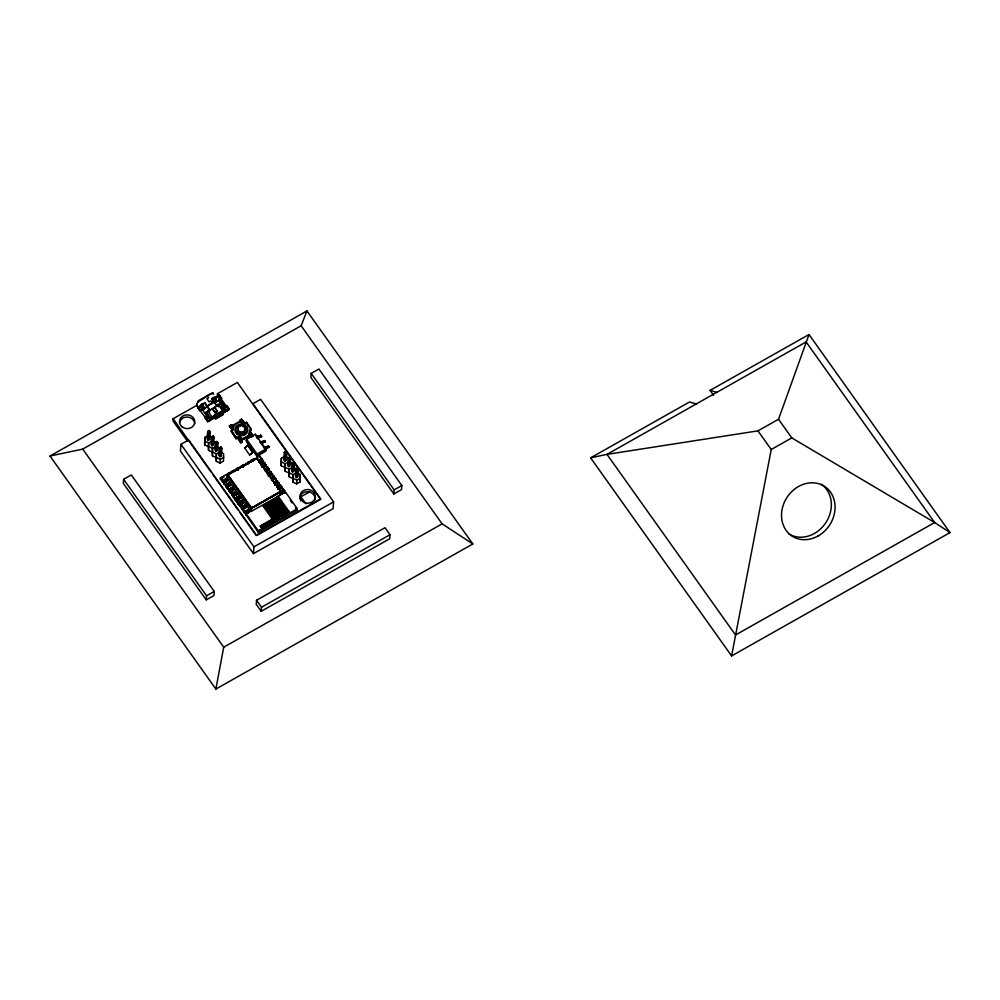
<?xml version="1.0" encoding="UTF-8"?>
<svg xmlns="http://www.w3.org/2000/svg" width="1000" height="1000" viewBox="0 0 1000 1000"><rect width="100%" height="100%" fill="white"/><g stroke="black" fill="none" stroke-linecap="round" stroke-linejoin="round"><path stroke-width="1.5" d="M257.3 458.35L256.688 458.175L280.9 491.788L250.987 508.5L280.438 491.413L282.55 492.975M280.863 491.525L250.987 508.5L227.3 475.262L257.1 458.25L280.9 491.613L257.312 458.387M251.65 508.525L250.963 511.375L227.138 478.15L227.55 474.575L251.462 508L280.812 491.413L280.438 494.963L251.45 511.325M280.887 491.825L251.562 508.325L227.575 474.562L227.138 478.15M249.037 445.075L246.412 441.375L246.575 439.212L255.312 434.275L257.987 438.988M226.488 481.55C222.5 479.237 229.15 479.375 224.875 481.337M231.188 488.9L231.075 490.438L232.75 489.487L232.7 488.488L231.188 489.038L232.812 490.525M235.938 493.025L235.925 495.213C235.925 487.688 232.838 497.975 235.725 492.825M238.3 469.575C238.6 465.375 245.225 465.525 247.5 463.188C251.088 459.888 255.15 459.65 259.488 455.662L261.863 458.85L261.425 459.95M239.1 499.513L237.488 497.887L239.088 497.45L237.463 499.025L237.662 497.375M244.775 513.375C242.65 510.35 241.513 505.8 238.475 504.538C239.2 499.738 243.625 510.3 244.887 511.838L244.775 513.375L245.975 513.625L245.837 514.625L258.15 532.175L297.162 510.15L297.262 508.738L284.837 491.138C276.9 481.35 268.412 469.5 261.863 458.85M240.613 503.45C244.85 502.587 239.163 500.4 241.388 503.05M263.575 464.7L263.562 466.337L262.238 465.6L262.85 464.55L263.875 465.562L262.15 466.488M272.887 477.887L272.762 479.438L271.637 478.738L272.6 477.812L273.263 478.95L271.775 479.538M279.4 488.55C275.587 487.525 281.062 485.613 278.975 488.188M281.062 491.875L282.462 491.238L282.125 492.612M227.387 475.238L250.888 508.263C252.488 508.787 250.263 505.95 250.775 511.3M251.163 511.4L251.363 507.825L251.262 511.4M251.5 508.35L251.588 508.525M250.963 511.375L251.425 507.95L227.688 474.925M123.625 479.3L123.312 483.35L206.25 599.875L213.962 595.525L214.262 591.462L131.325 474.95L123.625 479.3L206.562 595.812L206.25 599.875M207.975 421.425L196.612 405.462L173.125 418.725L172.963 420.887L187.387 441.15M180.975 444.325L180.463 451.087L253.45 553.625L333.1 508.65L333.612 501.887L260.625 399.35L252.913 403.7L320.925 499.25L256.688 535.525L188.675 439.975L180.975 444.325L253.95 546.862L253.45 553.625M196.838 403.862L197.1 405.812M198.025 401.912L198.3 400.763L212.725 392.638M205.175 413.537L202.237 409.412L199.812 410.688C199.613 408.375 196.1 406.262 200.975 405.838M198.212 408.45L197.712 407.238M198.912 401.413L205.85 396.938M199.275 409.95L199.6 408.275L198.25 407.987M199.812 410.688L199.312 409.487M200.863 405.9L200.938 404.975M201.225 407.088L201.838 407.725L201.225 407.088L200.138 407.713M201.775 404.938L200.6 407.175M215.55 396.625L211.825 398.713L214.05 402.362L207.025 406.337L204.788 402.688L201.012 404.85M205.2 413.512L207.875 417.325M205.263 416.863L205.312 416.163M205.413 419.012L205.562 416.925L206.45 416.438L207.087 417.65M206.062 413.05L204.925 413.15L209.788 409.925L207.375 406.538L202.488 409.762L207.375 406.538M207.075 436.138L204.75 437.438L204.675 444.925L208.35 446.675L208.55 450.4L212.237 452.15L212.45 455.863L216.137 457.612L216.337 461.337L220.025 463.088L223.512 461.125L223.588 453.65L221.137 452.475M207.613 421.65C207.875 419.738 206.4 419.5 205.512 418.2C208.95 413.35 213.75 421.3 207.613 421.65L229.363 409.375C228.612 408.1 226.9 407.812 227.262 405.913L224.15 407.55L223.588 406.763L224.462 406.262L225.1 407.475M207.025 406.337L204.788 402.688M206.45 416.438L206.287 418.512L205.562 416.925M204.675 444.925L204.75 437.438M207.075 420.9L207.4 419.225L206.05 418.95M207.9 411.262L212.013 417.05L223 410.838L218.888 405.062M207.9 417.3L210.025 420.288A2.45 0.65 60.5 0 0 209.475 419.613M209.513 410.975L209.562 411.975L208.625 412.113L208.388 409.775L209.838 409.9L208.425 410.475M206.112 412.55L208.75 416.838L205.475 418.663L206.012 419.412M209.788 409.925L207.338 407M208.162 440.35L209.288 430.513L210.3 431.938L209.737 439.462L208.162 440.35L207.138 438.925L207.712 431.4L209.288 430.513M209 431.675L207.712 431.4L208.725 432.825L210.3 431.938L209.037 431.325M214.05 402.362L211.825 398.713M208.35 446.675L208.637 442.912L210.963 441.613M208.55 450.4L208.637 442.912L204.95 441.163M212.75 393.6L212.825 392.675M212.3 403.363L210.912 400.9L209.163 401.9L206.887 398.713L208.65 397.713L207.225 395.725L211.7 393.638M212.288 408.787L214.513 407.25L217.325 411.525L215.125 412.775L212.288 408.787L209.8 410.188M212.013 417.05L210.275 417.75L206.163 411.975M212.225 419.087L212.3 418.162L210.1 419.4M214.613 400.062L213.3 400.812M214.713 398.088L211.788 399.175M213.663 416.112L213.525 417.85L214.312 415.737M214.625 402.438L217 406.287L214.625 402.438L219.262 400L222.1 403.988M213.812 416.15L213.512 417.688M217.325 411.525L214.513 407.25M212.037 445.825L213.162 435.988L214.188 437.413L213.612 444.938L212.037 445.825L211.025 444.4L211.588 436.875L213.162 435.988M215.588 397.587L215.662 396.662M212.887 437.15L211.588 436.875L212.613 438.3L214.188 437.413L212.913 436.8M214.475 415.775L214.075 417.225M215.712 398.787L215.938 399.562L216.45 396.812L219.462 394.963L219.838 397.562M215.125 412.775L212.312 408.5M212.237 452.15L212.537 448.375L216.025 446.413M215.2 414.825L217.413 417.85L218.062 417.488L215.863 414.45L215.025 416.163M215.287 416.85L215.287 414.75L217.413 417.85M212.45 455.863L212.537 448.375L208.837 446.637M215.575 415.15L215.175 416.6M216.325 418.237L215.65 418.85L216.325 418.237L214.288 415.387M239.838 512.45L256.062 535.25L320.3 498.975L237.362 382.45L217.475 393.688L217.312 395.85L225.188 406.9M216.225 414.787L216.012 416.362M217.838 413.762L216.962 413.825L216.838 415.238M217.05 415.863L217.05 413.762M217.325 414.162L217.075 415.725M217.987 413.787L217.738 415.363M219.963 396.163L219.462 394.963M218.062 417.488L216.075 414.438M215.938 451.287L217.062 441.45L218.088 442.875L217.512 450.4L215.938 451.287L214.925 449.862L215.487 442.337L217.062 441.45M219.325 405.375L218.688 406.737L218.062 405.55M216.788 442.612L215.487 442.337L216.513 443.762L218.088 442.875L216.812 442.262M216.137 457.612L216.425 453.85L219.9 451.887M219.188 416.625C220.875 416.912 217.025 415.9 217.175 413.812M219.587 412.762L218.8 414.875L219.375 412.463L221.575 415.5L220.925 415.863L218.912 412.8M216.337 461.337L216.425 453.85L212.738 452.1M214.587 402.9L221.562 398.413C221.775 396.962 218.45 397.438 220 395.7M221.562 398.413L221.062 397.2M220.688 412.15L220.562 413.875L221.388 413.312M220.925 415.863L221.6 415.262L219.562 412.413M221.35 411.775L221.15 413.3M222.125 403.963C219.488 402.837 225.812 415.213 229.4 408.913M221.312 411.413C224.775 414.712 222.525 416.262 220.662 411.788M222.775 413.125L222.838 412.2L226.137 410.35M219.825 456.763L220.95 446.925L221.962 448.35L221.4 455.875L219.825 456.763L218.812 455.337L219.375 447.812L220.95 446.925M220.675 448.088L219.375 447.812L220.387 449.237L221.962 448.35L220.7 447.738M223.337 413.925L222.838 412.2M220.025 463.088L220.3 459.325L223.787 457.362M222.15 403.5L224.85 407.287L223.912 408.275L227.262 405.913M233.5 496.188C228.5 490.737 225.95 484.775 220.375 479.1L220.475 477.688L238.425 468.038M227.638 408.512L227.8 406.662M222.425 481.975L222.537 480.438M222.738 482.425C223.9 477.625 224.387 485.312 226 485.3L225.888 486.838M223.012 482.312L223.125 480.775M223.162 482.3L223.425 480.775M229.363 409.375L228.863 408.162M223.463 482.337L223.575 480.8M223.738 482.463L223.725 480.85M223.675 483.75L223.962 481.025M223.988 484.188L224.05 481.125M224.8 481.863L224.925 479.925M225 482.225L225.162 479.588M225.175 481.037L225.425 479.438M245.062 423.212L246.537 422.275L251.375 429.425L249.9 430.363L251.325 430.025L246.488 422.887L241.513 422.413L240.637 420.938L232.775 425.163L233.65 426.637L232.4 430.025L229.425 425.812L230.888 425.025L232.975 427.762M225.45 480.938L225.562 479.4M225.6 480.925L225.712 479.387M225.9 480.962L225.875 479.387M226.038 481.012L226.163 479.475M226.287 481.188L226.287 479.55M226.425 485.188L226.012 486.775L227 485.35L229.025 491.262M226.337 482.188L226.488 479.75M226.513 481.812L226.625 480.138M230.25 426.85L231.7 426.062L230.888 425.025M226.462 486.737L226.575 485.188M226.75 486.812L226.725 485.225M227 485.35L226.825 488.162L227.113 485.438M232.438 431.012L232.825 429.637L231.363 430.425L231.275 431.637L236.112 438.775L237.275 438.15C236.938 435.45 242.2 437.362 242.05 439.525L245.2 438.413M227.138 488.612L227.275 485.675M224.1 482.775L227.763 480.588L224.112 482.65M228.487 474.675L228.538 473.025M228.525 475.213L228.65 473.275M227.925 486.15C229.375 478.925 230.4 489.35 228.575 483.862M228.1 485.65L228.312 484.012M232.262 430.75L232.338 429.688M232.775 425.163L233.4 427.425L232.725 425.763L235.875 424.65M229.3 483.9L229.312 485.513L228.713 483.825M229.013 483.812L228.95 485.375M233.1 427.587L233.188 426.525M228.713 490.825L228.825 489.288L232.488 487.212L234.05 489.562L230.4 491.625L234.05 489.562M229.05 485.387L229.163 483.85M229.225 484.338L225.562 486.4L225.688 484.862L229.338 482.8L225.675 484.988M229.525 485.712L229.55 484.062M229.163 491.2C229.963 486.8 234.112 496.863 235.438 498.575L235.325 500.112L236.6 500.487M229.662 486.238L229.713 484.3M229.462 491.15L229.575 489.613M229.762 491.188L229.725 489.613M229.9 491.238L230.012 489.7M231.35 472.912L231.462 471.362M229.975 492.587L230.138 489.775M230.1 492.512L230.35 489.975M230.287 493.038L230.463 490.225M227.25 487.2L230.912 485L227.262 487.075M231.213 490.962L231.363 488.525M231.412 491.163L231.588 488.35M231.537 491.238L231.863 488.25M232.162 488.237L231.95 489.787L232.013 488.225M233.3 471.8L233.412 470.262L233.438 472.188M231.863 495.25L231.975 493.7L235.637 491.637L237.2 493.975L233.538 496.05M232.338 489.862L232.312 488.263M232.488 487.212L228.825 489.412M236.112 438.775L236.2 437.562L231.363 430.425M232.413 491.213L232.587 488.4L232.537 491.138M232.175 495.688L232.425 494.087L232.463 495.588M232.712 490.925L232.9 488.85M232.613 495.575L232.875 494.038M232.913 495.613L233.025 494.062M233.175 495.737L233.162 494.125M237.537 437.35C242.537 436.938 242.25 440.763 237.463 438.413L237.362 437.088L236.163 438.175L231.312 431.025M235.325 500.112L233.125 497.013L233.4 494.288M237.65 436.938L241.2 437.587L242 440.125L249.875 435.9L249.075 433.363L249.913 430.2M233.438 497.45L233.5 494.4M242.362 441.95L240.888 442.887L237.963 438.075L240.325 438.612L242.35 442.1L241.562 440.613M234.237 495.138L234.425 493.062M234.288 495.262L234.737 492.775M236.225 470.15L236.337 468.612M234.4 494.487L234.862 492.713M240.175 420.012L241.637 419.225L240.175 420.012L242.25 422.9M234.613 494.312L235.012 492.675M236.713 469.875L236.825 468.338M235.162 492.65L235.25 494.212L235.312 492.663M236.912 470.075L236.912 468.45M240.538 422.15L240.637 420.938M237.188 470.213L237.162 468.612M235.012 499.663L235.125 498.125L238.787 496.062L240.35 498.4L236.688 500.462M234.9 494.212L235.6 492.75M235.637 491.637L231.975 493.837M237.338 470.238L237.45 468.7M237.488 470.25L237.6 468.7M235.463 500.05C236.375 495.375 237.113 503.062 238.588 502.987M237.638 470.225L237.9 468.65M235.6 500.012L235.875 498.45M237.913 470.125L238.15 468.512M240.325 438.612L237.95 438.225M235.912 500L236.025 498.462L236.2 500.087M238.137 469.95L238.287 467.512M238.475 504.538L236.275 501.438L236.438 498.612M236.275 501.438L236.55 498.713M240.888 442.887L237.963 438.075M240.987 439.225L241.075 438.162M236.588 501.875L236.713 498.938M237.2 493.975L233.55 495.913M237.6 499.913L237.875 497.188M237.838 500.087L238.012 497.137M237.975 500.138L238.162 497.088M238.125 500.175L238.463 497.088M238.162 504.087L238.275 502.55L241.938 500.487L243.5 502.825L239.838 504.888M238.425 500.163L238.612 497.113M238.787 496.062L235.113 498.263M238.575 500.125L238.75 497.163M238.825 499.975L238.988 497.337M238.612 504.475L238.863 502.887M239.013 499.762L239.15 497.562M241.588 467.125L241.7 465.588L241.675 467.238M238.9 504.412L239.013 502.875M239.2 504.45L239.175 502.887M245.1 423.85L245.175 422.8L240.588 421.55L237.387 423.263M239.338 504.513L239.462 502.962L239.412 505.863M239.537 505.775L239.788 503.237M239.737 506.3L239.925 503.625M240.35 498.4L236.7 500.337M243.012 467.188L243.162 464.762M240.512 503.85L240.637 502.175M243.088 467.075L243.287 465.012M248.05 445.012L244.6 447.987L249.05 444.45L254.025 451.438L251.1 453.913M246.537 422.275L248.062 425.875M240.65 504.237L240.8 501.8M243.538 466.025L243.65 464.487M240.787 503.237L241.025 501.613M241.05 503.1L241.312 501.512M241.462 501.5L241.537 503.062M241.612 501.5L242.188 503.525M241.312 508.512L241.425 506.975L245.075 504.913L246.65 507.25L242.987 509.312M241.788 503.125L241.762 501.538M241.938 500.487L238.263 502.675M246.675 437.625L249.925 435.288C248.337 434.55 251.012 428.338 250.113 431.262L252.45 434.837L250.987 435.613L249.638 433.638L251.663 437.125M241.912 503.2L242.025 501.662M241.625 508.95L241.875 507.35M242.162 504.188L242.138 501.763M241.9 508.85L242.013 507.312M242.213 504.062L242.35 502.113M242.05 508.837L242.312 507.3M242.35 508.875L242.463 507.337M242.625 509L242.613 507.388M242.562 510.288L242.85 507.562M245.975 464.65L246.088 463.113M242.875 510.725L243.012 507.788M243.5 502.825L239.85 504.762M243.663 508.263C242.25 503.862 247.787 507.125 244.2 507.512M243.837 507.762L244.05 506.125M244.062 507.575L244.312 505.975M244.75 505.925L244.488 507.463M247.925 463.55L248.038 462M250.375 430.462L250.188 431.675L253.125 436.35L252.675 435.688M248.025 464.2L248.162 462.262M244.575 511.4L244.45 512.938L248.113 510.875M244.925 507.55L245.05 506.012M245.075 504.913L241.412 507.1M245.175 507.725L245.175 506.087M248.412 463.275L248.525 461.725M244.9 513.312C243.675 510.588 247.387 511.975 245.825 513.162L258.25 530.763L258.15 532.175M245.4 508.212L245.375 506.287M245.05 513.275L245.312 511.725M252.85 452.312L249.575 454.975L250.9 454.038M251.375 429.425L250.113 431.262M245.35 513.263L245.463 511.725M245.637 513.35L245.613 511.763M245.888 511.887L245.712 514.7L246 511.975M246.025 515.15L246.163 512.212M246.875 512.95C246.15 507.912 250.712 511.85 246.85 512.425M247.037 513.188L247.325 510.462M250.85 461.887L250.963 460.35M248.525 512.5L247.4 511.812L247.463 510.4M247.488 511.9L247.75 510.35M251.337 461.613L251.45 460.075M247.9 510.35L247.638 511.887M251.438 461.725L251.55 460.188M247.938 511.925L248.05 510.387M248.212 509.462L244.562 511.525M248.2 512.05L248.188 510.438M248.275 513.25L248.438 510.6M248.45 513.038L248.6 510.838M252.925 461.037L252.913 459.25M252.938 461.175L253.05 459.637M253.287 460.513L253.4 458.975M260.262 442.188L264.562 440.6L265.413 441.775L262.087 443M257.275 438.212L261.575 436.613L260.75 435.238L256.438 437.025M258.95 462.188C257.962 457.837 262.775 461.688 259.5 461.575M259.387 457.075L259.488 455.662M259.188 461.85L259.425 460.225M259.438 461.7L259.562 460.163M259.587 461.662L259.85 460.112M261.1 443.375L265.413 441.775M261.575 436.613L260.75 435.238M259.887 461.662L260 460.112M260.175 461.737L260.15 460.15M260.3 461.812L260.425 460.275L260.512 462.013M260.625 462.275L260.7 460.6M261.363 461.213L261.637 459.038M261.537 458.537L257.875 460.6M262.075 467.013L262.213 465.075M262.2 467.262L262.575 464.65L262.45 466.188M262.55 461.775L262.8 460.175M262.738 466.087L262.85 464.55M263 462.163L263.125 460.625L259.462 462.688M265.387 441.975L264.562 440.6M262.887 466.075L263 464.538M263.188 466.112L263.15 464.538M263.325 466.163L263.438 464.625M263.7 467.225L263.775 464.9M263.762 467.1L263.913 465.288M264.5 465.5L264.7 462.837L261.038 464.9M264.637 465.887L264.788 463.45M260.212 526.112L272.4 519.225L260.212 526.112L260.988 527.4L274.4 519.825L266.537 508.587L267.762 507.9L275.613 519.138L279.275 517.075L271.413 505.825L272.638 505.138L280.487 516.388L284.163 514.138L280.487 516.388M264.837 466.087L265.012 463.275M264.962 466.163L265.087 464.625L265.262 466.25M265.413 466.262L265.525 464.712M260.988 527.4L274.413 519.637M265.212 471.163C266.125 465.513 267.675 472.925 265.413 469.375M265.675 464.7L266.15 466.587L266.262 465.037L262.6 467.238L266.262 465.175M265.375 470.8L265.6 469.15M265.7 466.2L265.95 464.6M265.6 470.613L265.85 469.012M265.887 470.513L266 468.975M266.3 468.963L266.188 470.5M256.55 600.262L256.238 604.312L261.212 611.312L389.688 538.763L390 534.712L385.025 527.712L256.55 600.262L261.525 607.25L261.212 611.312M266.337 470.538L266.45 469M278.375 498.8L263.75 507.062L278.375 498.8L287.038 510.962L285.8 511.838L277.938 500.6L274.275 502.837L282.137 513.9L280.925 514.587L273.062 503.35L269.4 505.6L277.262 516.65L276.05 517.337L268.188 506.1L264.538 508.162L272.387 519.412M266.6 470.662L266.588 469.05M268.375 445.95L269.212 447.337L268.375 445.95L264.075 447.55M266.812 470.863L266.825 469.212M266.95 471.25L266.988 469.45M267.663 470.062L267.838 467.25L264.188 469.325L267.838 467.388M267.712 470.188L268.038 467.775M267.738 469.538L268.163 467.7M268.562 470.675L268.825 469.125M268.488 476.112C269.525 468.175 270.712 478.825 269.45 473.387M268.85 470.625L268.962 469.087M268.587 476.225L268.863 473.5M268.988 470.562L269.1 469.025M272.55 474.012L268.9 476.087L272.562 473.888L272.45 475.425M268.625 475.112L269 473.438M269.3 471L269.413 469.462L265.763 471.525M274.4 519.825L266.537 508.587M269.3 473.375L268.888 474.975M270.075 475.538L269.6 473.413M269.75 475.087L269.862 473.55M269.913 476.175L269.975 473.638M275.613 519.138L267.762 507.9M270 476.062L270.138 473.862M270.863 474.613L270.988 471.675L267.337 473.738L268.9 476.087M271.025 474.85L271.3 472.125M271.262 475.012L271.25 473.4M271.4 475.062L271.525 473.525M269.4 505.6L277.262 516.65M271.55 475.1L271.825 473.562M271.5 480.15L271.712 478.212M271.85 475.087L271.975 473.55M271.6 479.75L271.9 478M272 475.05L272.25 473.45M271.9 479.462L272.013 477.925M272.038 479.4L272.288 477.812M272.438 477.8L272.475 479.35M272.625 479.375L272.6 477.812M273.012 477.962L272.762 479.438M273.225 479.963L273.212 478.175M279.275 517.075L271.413 505.825M273.238 480.238L273.363 478.562M278.85 482.863L275.188 484.925L273.625 482.587L277.288 480.525L277.087 483.2M273.938 478.775L274.137 476.1L270.475 478.162M274.075 479.162L274.225 476.725M274.175 479.263L274.45 476.538M272.638 505.138L271.4 506.012M274.713 484.837C273.962 479.913 278.488 483.638 274.688 484.3M274.875 485.062L275.038 482.425M275.125 485.238L275.3 482.275M276.388 484.513L275.375 483.75L275.438 482.238M275.6 479.85L275.712 478.312L272.05 480.5L275.7 478.438M275.738 482.238L275.625 483.775M274.275 502.837L282.137 513.9M275.775 483.8L275.887 482.262M275.863 485.275L276.038 482.312M275.988 485.213L276.275 482.488M276.212 485.025L276.438 482.713M277.262 482.688L277.475 481.05M277.488 482.5L277.6 480.962M276.288 503.075L277.512 502.388L276.288 503.075L284.15 514.312M277.863 489.263L278.188 486.85M276.05 517.337L277.275 516.475M277.975 488.488L278.312 486.763M278.075 488.387L278.45 486.7M278.738 486.65L278.325 488.237M278.775 488.188L278.888 486.65M279.062 488.275L279.037 486.688M279.188 488.35L279.312 486.812L279.475 488.675M284.837 456.3L281.35 458.263L281.262 465.75L284.95 467.5L285.15 471.213L288.837 472.975L289.05 476.688L292.738 478.438L292.938 482.15L296.613 483.913L300.1 481.95L300.188 474.462L297.725 473.3M279.5 489.212L279.65 487.4M281.262 465.75L281.35 458.263M279.925 491.438L283.587 489.363L283.387 492.038M280.462 488.113L280.75 485.387M280.575 488.2L280.7 486.662M280.438 494.963L280.35 491.463L280.65 492.163M281.1 491.613L280.963 493.55L281.625 492.625M281.087 493.8L281.337 491.275L281.288 494M281.688 486.712L281.887 488.7L282.013 487.163L278.337 489.35M281.562 494.137L281.737 491.087M281.7 494.162L281.887 491.075M281.863 494.175L282.038 491.075M282.013 494.15L282.325 491.163M282.288 494.05L282.462 491.238M284.75 461.175L285.875 451.337L286.887 452.762L286.325 460.288L284.75 461.175L283.738 459.75L284.3 452.225L285.875 451.337M280.925 514.587L282.15 513.713M282.663 493.225L282.663 491.438M285.6 452.5L284.3 452.225L285.325 453.65L286.887 452.762L285.625 452.15M284.95 467.5L285.238 463.738L288.712 461.775M283.4 492.175L283.675 489.988M285.15 471.213L285.238 463.738L281.55 461.987M283.562 491.525L283.9 489.812M284.45 492.775L284.713 491.2M284.725 492.675L284.837 491.138M285.038 493.125L285.15 491.575L281.488 493.775M288.637 466.65L289.762 456.812L290.775 458.237L290.212 465.763L288.637 466.65L287.625 465.225L288.188 457.7L289.762 456.812M289.488 457.975L288.188 457.7L289.2 459.125L290.775 458.237L289.513 457.625M285.363 513.625L289.037 511.375L285.363 513.625L277.512 502.388M285.8 511.838L277.938 500.6M288.837 472.975L289.137 469.2L292.613 467.238M289.05 476.688L289.137 469.2L285.438 467.45M292.538 472.113L293.663 462.275L294.675 463.7L294.113 471.225L292.538 472.113L291.525 470.688L292.087 463.162L293.663 462.275M293.387 463.438L292.087 463.162L293.1 464.588L294.675 463.7L293.412 463.088M292.738 478.438L293.012 474.675L296.5 472.713L296.3 469L293.85 467.825M292.938 482.15L293.012 474.675L289.337 472.912M296.425 477.587L297.55 467.75L298.562 469.175L298 476.7L296.425 477.587L295.4 476.163L295.975 468.638L297.55 467.75M297.262 468.913L295.975 468.638L296.988 470.062L298.562 469.175L297.3 468.562M296.613 483.913L296.9 480.15L300.387 478.188M300.188 474.462L300.1 481.95M300.613 500.85L300.912 496.8L309.862 491.75M311.188 373.387L310.887 377.438L393.825 493.963L401.538 489.613L401.838 485.55L318.9 369.025L311.188 373.387L394.125 489.9L393.825 493.963M280.712 491.625L280.725 491.375M251.163 508.587L251.45 508.363M246.575 439.212L257.087 453.988L256.925 456.15L265.663 451.225L265.825 449.062L255.312 434.275M256.988 458.162L256.962 458.387M251.25 508.525L250.85 508.363M227.475 474.888L256.887 458.387M215.863 689.062L223.713 647.188L82.725 449.1L50 456.025L215.863 689.062L472.812 543.975L306.95 310.938L50 456.025M731.6 655.925L771.237 449.5L757.962 430.863L606.975 454.375L590.612 457.837L731.6 655.925L950 532.6L809.013 334.513L710.088 390.375L713.637 395.363M264.5 465.363L264.575 464.375M232.812 429.787L233.663 426.488M249.625 433.787L250.2 431.525M757.962 430.863L778.525 419.25L809.013 334.513M82.725 449.1L301.137 325.775L306.95 310.938M196.863 403.738L198 402.038M268.65 473.675L269.387 474.938M273.975 478.5L274.025 477.638M274.862 482.638L275.375 483.75M228.137 484.225L228.65 485.337M243.875 506.337L244.387 507.45M259.2 460.412L259.375 461.512M247.1 510.637L247.4 511.812M201.812 404.862L204.75 403.15M280.512 494.9L280.613 494.237M197.675 407.7L200.1 406.337M217.013 396.788L219.425 395.425M215.575 400.525L216.462 400.025M207.062 405.875L214.088 401.9M199.838 410.225L202.575 408.738L203.363 409.263M221.588 397.95L218.5 400.688M217.037 405.825L221.85 403.65M214.488 407.537L218.225 405.438M207.65 416.438L208.525 415.938M223.688 407.375L224.562 406.887M215.15 412.475L217.35 411.238M223.012 410.55L224.775 409.562L220.662 403.775M223.412 413L226.7 411.138M217.425 417.625L218.088 417.25M222.7 414.65L223.363 414.275M256.45 436.825L257.488 436.238M260.738 435.438L258.712 436.5M257.288 438.013L261.588 436.413M264.55 440.788L262.525 441.85M264.062 447.75L267.062 446.7M257.087 453.988L265.825 449.062M269.225 447.137L264.9 448.925L267.913 447.875M227.775 474.725L256.8 458.375M220.375 479.1L224.025 477.038M222.525 480.562L226.188 478.375L227.763 480.712M259.45 462.812L263.113 460.75M261.025 465.025L264.688 462.962M265.75 471.662L269.413 469.6M267.325 473.875L270.975 471.8M270.475 478.288L274.125 476.225M273.625 482.713L277.275 480.65M275.2 484.8L278.863 482.738L278.425 483.837M246.137 513.737L249.788 511.675L248.225 509.325M266.525 508.762L267.75 508.075M285.812 511.65L287.038 510.962M275.625 518.95L279.288 516.888M258.25 530.763L297.262 508.738M253.95 546.862L333.612 501.887M206.562 595.812L214.262 591.462M394.125 489.9L401.838 485.55M261.525 607.25L390 534.712M223.713 647.188L442.125 523.862L472.812 543.975M590.612 457.837L689.538 401.987L696.263 403.963M771.237 449.5L791.787 437.9L934.65 522.537L950 532.6M229.412 425.962L230.875 425.175M229.425 425.812L231.238 425.55M241.625 419.375C250.925 431.3 237.05 412.425 242.262 422.75M229.862 426.625L231.625 425.775M240.912 420.763L242.375 419.975M241 421.05L242.45 420.262M236.2 437.562L237.662 436.788M242.087 438.913L249.975 434.688M240.1 441.4L241.663 440.588M250.888 435.637L252.338 434.85M240.438 442.225L242 441.425M251.225 436.463L252.775 435.662M222.987 480.812L220.475 477.688M257.512 436.413L258.562 436.525M710.088 390.375L716.812 392.35M212.838 393.762L213.663 394.15M215.675 397.75L216.5 398.137M214.8 398.237L215.625 398.625M286.062 456.887L288.512 458.062M289.95 462.362L292.4 463.537M209.462 436.062L211.925 437.238M293.212 478.387L296.9 480.15M213.35 441.538L215.8 442.713M217.25 447L219.7 448.175M216.625 457.575L220.3 459.325M229.788 426.337L232.525 429.95M219.175 405.513L223 410.838M217.8 413.4L219.825 416.488M778.525 419.25L791.787 437.9M301.137 325.775L442.125 523.862M285.312 458.862L286.325 460.288M300.912 496.8L305.887 503.787M259.788 441.512L266.075 450.35L256.925 455.525L246.15 440.375M227.237 406.375L227.763 407.125M217.475 393.688L227.963 408.413M224.85 407.287L226.938 410.737A2.45 0.65 60.5 0 0 226.475 410.163M270.875 473.212L270.812 474.487M290.238 500.412L291.962 502.85M295.425 507.713L297.162 510.15M219.35 401.8L220.963 404.062M253.425 451.225L256.925 456.15M247.875 445.312L251.887 451.225L247.763 445.412M213.45 397.537L215.7 400.925M212.725 397.5L216.2 402.388M212.638 398.663L214.375 401.1M223.337 414.5L221.137 411.475L220.475 411.85L222.675 414.875M244.613 447.788L249.575 454.975M278.075 495.975L289.025 511.562M276.913 496.95L277.575 497.875L262.962 505.95L263.738 507.25M278.363 498.988L287.013 511.15M216.962 413.825L219.163 416.863M216.312 418.475L214.1 415.438L213.45 415.812L215.65 418.85M212.3 418.162L212.862 418.963M201.737 403.7L205.212 408.587M201.65 404.862L204.262 408.525M203.787 409.275L201.3 405.788L202.925 408.575M207.113 420.438L207.638 421.188M220.387 454.45L221.4 455.875M229.338 482.8L230.9 485.138M173.125 418.725L210.987 471.912M212.787 474.45L238.038 509.913M201.875 407.262L203.45 409.562M249.163 434.837L249.875 435.9M241.287 439.062L242 440.125M299.85 498.963A7.65 6.863 4.3 0 1 307.85 491.675A7.65 6.863 4.3 0 1 314.988 499.862M179.55 422.337A7.65 6.863 4.3 0 1 187.638 417.062A7.65 6.863 4.3 0 1 194.662 423.663M245.375 433.387A5.513 4.95 4.3 0 1 244.25 434.175M238.75 434.237A5.513 4.95 4.3 0 1 237.575 433.462M236.675 432.45A5.513 4.95 4.3 0 1 236.088 431.262M238.487 425.662A5.513 4.95 4.3 0 1 239.8 425.163M244 425.613A5.513 4.95 4.3 0 1 245.162 426.388M242.288 426.037A3.775 3.375 4.3 0 1 244.988 430.438A3.775 3.375 4.3 0 1 239.913 432.4A3.775 3.375 4.3 0 1 238.1 427.663L238.675 426.95A3.775 3.375 4.3 0 1 240.338 426.062M225.05 410.2A2.45 0.65 60.5 0 1 226.062 411.225M209.887 418.762A2.45 0.65 60.5 0 1 210.9 419.787M821.25 484.212A29.688 25.412 -56.5 0 1 825.95 522.5A29.688 25.412 -56.5 0 1 789 534.025M276.775 487.013L280.438 484.95L276.775 487.013M217.987 404.487C219.112 407.175 220.2 402.488 217.987 404.487M238.725 426.35L238.15 427.05A3.775 3.375 4.3 0 0 241.238 432.088A3.775 3.375 4.3 0 0 244.963 427.525A3.775 3.375 4.3 0 0 238.725 426.35M806.1 341.938L606.975 454.375L735.525 634.987L934.65 522.537L806.1 341.938M301.337 500.163L300.438 498.562A7.65 6.863 4.3 0 1 308.35 489.538A7.65 6.863 4.3 0 1 314.225 499.925A7.65 6.863 4.3 0 1 301.337 500.163M182.05 426.75A7.65 6.863 4.3 0 0 194.662 423.288A7.65 6.863 4.3 0 0 184.838 415.163A7.65 6.863 4.3 0 0 182.05 426.75M236.9 434.1A6.513 5.838 4.3 0 0 247.7 431.375A6.513 5.838 4.3 0 0 239.513 424.3A6.513 5.838 4.3 0 0 236.9 434.1M237.65 432.837A5.487 4.913 4.3 0 0 246.75 430.538A5.487 4.913 4.3 0 0 239.85 424.588A5.487 4.913 4.3 0 0 237.65 432.837M818.112 535.962A29.688 25.412 -56.5 0 0 824.975 486.688A29.688 25.412 -56.5 0 0 781.812 511.062A29.688 25.412 -56.5 0 0 818.112 535.962"/></g></svg>
